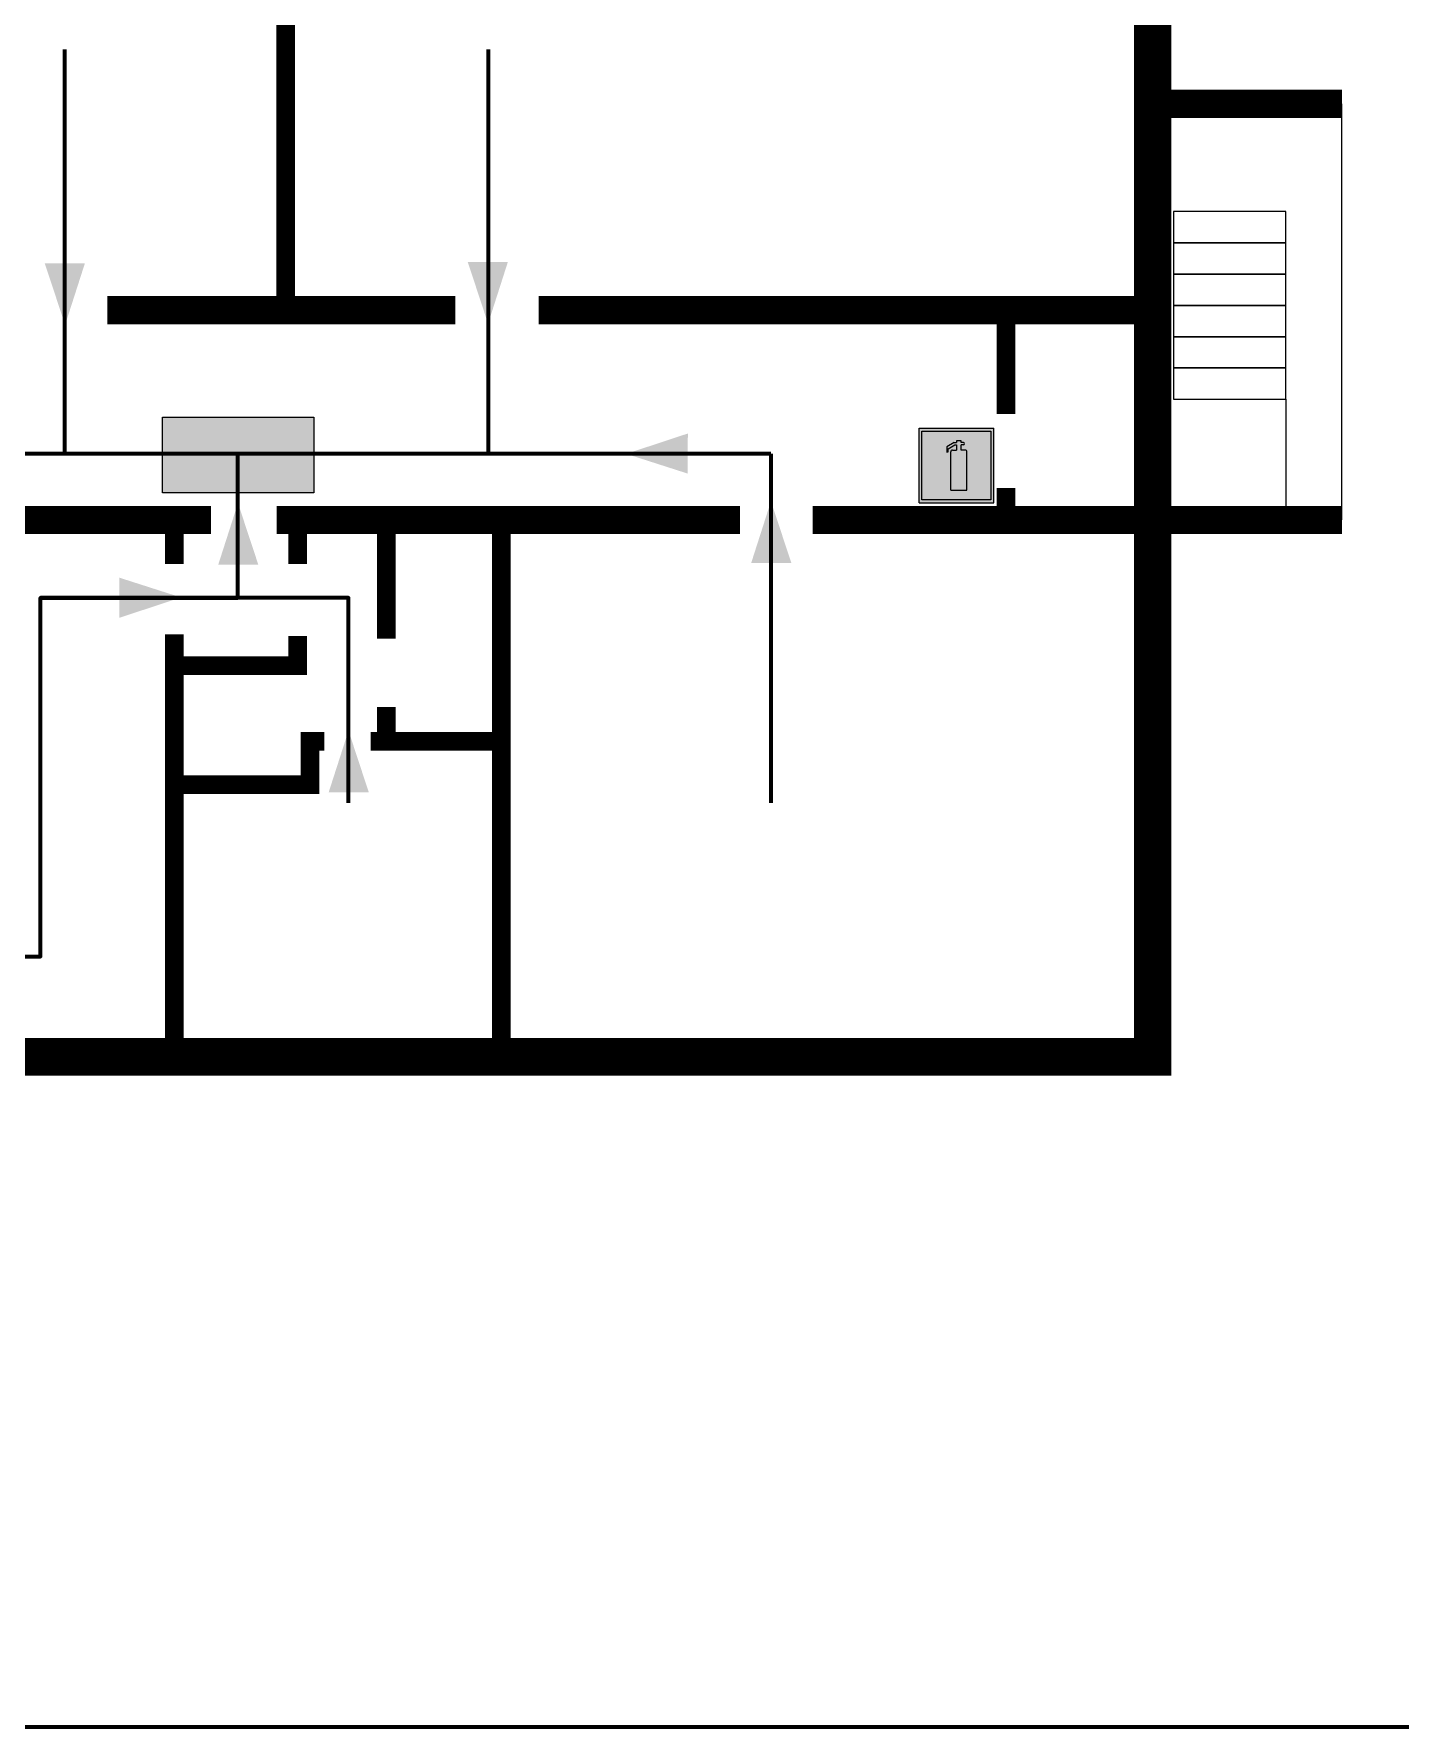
# Model space of a CAD drawing. Header units: millimetres. Extents: x 13810 to 67229, y 12374 to 21950.
# Drawn here: x 23886.7 to 24076.9, y 18687 to 18922.6 of the extents above; entities that cross this region are included whole.
import ezdxf

# ---------------------------------------------------------------- set-up
doc = ezdxf.new("R2010")
doc.units = ezdxf.units.MM
doc.layers.add('План_Штампы', color=7, linetype='Continuous')

# ---------------------------------------------------------------- blocks, each defined once
blk = doc.blocks.new('A$C3AD82952')
at = {"true_color": 0xf5f5ff}
h = blk.add_hatch(color=7, dxfattribs=at)
h.dxf.hatch_style = 1
h.paths.add_polyline_path([(8.21, 8.73, 0.414214), (7.89, 9.05), (7.22, 9.05), (7.22, 9.92), (7.59, 9.92, 1), (7.57, 10.36), (7.22, 10.36), (7.22, 10.6), (6.43, 10.6), (6.43, 10.36), (6.01, 10.36), (4.74, 9.59), (4.74, 8.69), (4.98, 8.73), (4.98, 9.26), (6.12, 9.91), (6.43, 9.91), (6.43, 9.05), (5.76, 9.05, 0.414214), (5.44, 8.73), (5.44, 2.2), (8.21, 2.2)], flags=0)
h.paths.add_polyline_path([(12.8, 12.8), (0, 12.8), (0, 0), (12.8, 0)])
h.paths.add_polyline_path([(0.51, 12.29), (12.29, 12.29), (12.29, 0.51), (0.51, 0.51)], flags=16)
h.paths.add_polyline_path([(4.74, 9.59), (6.01, 10.36), (6.43, 10.36), (6.43, 10.6), (7.22, 10.6), (7.22, 10.36), (7.59, 10.36, -0.94586), (7.59, 9.92), (7.22, 9.92), (7.22, 9.05), (7.89, 9.05, -0.414214), (8.21, 8.73), (8.21, 2.2), (5.44, 2.2), (5.44, 8.73, -0.414214), (5.76, 9.05), (6.43, 9.05), (6.43, 9.91), (6.12, 9.91), (4.98, 9.26), (4.98, 8.73), (4.74, 8.69)], flags=0)
h = blk.add_hatch(color=242)
h.dxf.hatch_style = 1
h.paths.add_polyline_path([(12.29, 12.29), (0.51, 12.29), (0.51, 0.51), (12.29, 0.51)])
h.paths.add_polyline_path([(4.74, 8.69), (4.74, 9.59), (6.01, 10.36), (6.43, 10.36), (6.43, 10.6), (7.22, 10.6), (7.22, 10.36), (7.59, 10.36, -0.94586), (7.59, 9.92), (7.22, 9.92), (7.22, 9.05), (7.89, 9.05, -0.414214), (8.21, 8.73), (8.21, 2.2), (5.44, 2.2), (5.44, 8.73, -0.414214), (5.76, 9.05), (6.43, 9.05), (6.43, 9.91), (6.12, 9.91), (4.98, 9.26), (4.98, 8.73)], flags=16)
h = blk.add_hatch(color=7, dxfattribs=at)
h.dxf.hatch_style = 1
h.paths.add_polyline_path([(8.21, 8.73, 0.414214), (7.89, 9.05), (7.22, 9.05), (7.22, 9.92), (7.59, 9.92, 1), (7.57, 10.36), (7.22, 10.36), (7.22, 10.6), (6.43, 10.6), (6.43, 10.36), (6.01, 10.36), (4.74, 9.59), (4.74, 8.69), (4.98, 8.73), (4.98, 9.26), (6.12, 9.91), (6.43, 9.91), (6.43, 9.05), (5.76, 9.05, 0.414214), (5.44, 8.73), (5.44, 2.2), (8.21, 2.2)])
at = {"color": 242, "lineweight": 5}
for p, q in [((0, 0), (0, 12.8)), ((0, 12.8), (12.8, 12.8)), ((12.8, 0), (12.8, 12.8)), ((6.01, 10.36), (4.74, 9.59)), ((4.74, 9.59), (4.74, 8.69)), ((4.74, 8.69), (4.98, 8.73)), ((4.98, 9.26), (6.12, 9.91)), ((4.98, 8.73), (4.98, 9.26)), ((5.44, 2.2), (5.44, 8.73)), ((5.76, 9.05), (6.43, 9.05)), ((6.01, 10.36), (6.43, 10.36)), ((6.12, 9.91), (6.43, 9.91)), ((7.22, 10.6), (6.43, 10.6)), ((6.43, 10.6), (6.43, 10.36)), ((6.43, 9.91), (6.43, 9.05)), ((7.22, 10.36), (7.22, 10.6)), ((7.59, 10.36), (7.22, 10.36)), ((7.22, 9.05), (7.22, 9.92)), ((7.59, 9.92), (7.22, 9.92)), ((7.89, 9.05), (7.22, 9.05)), ((8.21, 2.2), (8.21, 8.73)), ((0, 0), (12.8, 0)), ((5.44, 2.2), (8.21, 2.2))]:
    blk.add_line(p, q, dxfattribs=at)
blk.add_lwpolyline([(0.51, 12.29), (12.29, 12.29), (12.29, 0.51), (0.51, 0.51)], close=True, dxfattribs=at)
for centre, radius, start, end in [((5.76, 8.73), 0.32, 90, 180), ((7.58, 10.14), 0.223, 273.1875, 86.8125), ((7.89, 8.73), 0.32, 0, 90)]:
    blk.add_arc(centre, radius, start, end, dxfattribs=at)
blk = doc.blocks.new('A$C32E8229D')
at = {"true_color": 0xffffff}
blk.add_hatch(color=7, dxfattribs=at).paths.add_polyline_path([(0, 0), (0, -8), (16, -8), (16, 0)])
h = blk.add_hatch(color=126)
h.paths.add_polyline_path([(0.2, -0.2), (15.8, -0.2), (15.8, -7.8), (0.2, -7.8)])
h.paths.add_polyline_path([(13.49, -2.05), (12.08, -2.05), (11.37, -2.63, 0.162397), (11.29, -2.84), (11.29, -3.63), (10.35, -3.63), (10.35, -4.05), (11.68, -4.05), (11.68, -3.48), (12.26, -4.28), (11.29, -5.1), (11.29, -6.78), (11.85, -6.78), (11.85, -5.44), (12.8, -4.64), (12.8, -5.94), (14.46, -5.94), (14.46, -5.39), (13.45, -5.39), (13.45, -3.97), (12.46, -2.59), (13.15, -2.59), (13.69, -3.34), (14.18, -3)], flags=16)
h.paths.add_polyline_path([(10.74, -1.82, 1), (11.8, -1.82, 1)], flags=16)
h.paths.add_polyline_path([(9.39, -3.59), (5.99, -3.59), (6.56, -3.03), (5.91, -3.03), (5.1, -3.83), (5.91, -4.64), (6.56, -4.64), (5.99, -4.09), (9.39, -4.09)], flags=16)
h.paths.add_polyline_path([(4.29, -1.08), (1.72, -1.08), (1.72, -6.6), (4.29, -6.6)], flags=16)
at = {"color": 126}
blk.add_lwpolyline([(16, -8), (0, -8), (0, 0), (16, 0)], close=True, dxfattribs=at)

msp = doc.modelspace()

# ---------------------------------------------------------------- linework, layer by layer
at = {"color": 2, "lineweight": 100}
msp.add_lwpolyline([(23687.54, 19081.98), (24287.54, 19081.98), (24287.54, 18686.98), (23687.54, 18686.98)], close=True, dxfattribs=at)
at = {"lineweight": 100}
for points, const_width in [([(24042.44, 18859.72), (24042.44, 18957.95), (23773.71, 18957.95)], 5.2), ([(23921.77, 18884.13), (23921.77, 18957.13)], 2.6), ([(24068.77, 18912.84), (24040.81, 18912.84)], 3.9), ([(23945.4, 18884.13), (23896.98, 18884.13)], 3.9), ([(24042.44, 18884.13), (23957, 18884.13)], 3.9), ([(24022.02, 18884.13), (24022.02, 18869.67)], 2.6), ([(23773.71, 18780.24), (24042.44, 18780.24), (24042.44, 18859.72)], 5.2), ([(24022.02, 18859.38), (24022.02, 18855.14)], 2.6), ([(23911.38, 18854.94), (23847.21, 18854.94)], 3.9), ([(23985.02, 18854.94), (23920.54, 18854.94)], 3.9), ([(23923.47, 18854.71), (23923.47, 18848.82)], 2.6), ([(23935.79, 18854.94), (23935.79, 18838.42)], 2.6), ([(23951.79, 18854.94), (23951.79, 18780.59)], 2.6), ([(24068.77, 18854.94), (23995.13, 18854.94)], 3.9), ([(23906.3, 18848.82), (23906.3, 18853.46)], 2.6), ([(23923.47, 18838.8), (23923.47, 18834.66), (23906.3, 18834.66), (23906.3, 18839.05)], 2.6), ([(23906.3, 18834.66), (23906.3, 18779.46), (23906.3, 18818.11), (23925.17, 18818.11), (23925.17, 18824.14), (23927.18, 18824.14)], 2.6), ([(23935.79, 18828.9), (23935.79, 18824.14), (23951.79, 18824.14)], 2.6), ([(23935.79, 18824.14), (23933.6, 18824.14)], 2.6)]:
    msp.add_lwpolyline(points, dxfattribs=dict(at, const_width=const_width))
at = {"color": 126, "lineweight": 100, "true_color": 0x008754}
for points in [[(23891.05, 18864.13), (23891.05, 18920.42)], [(23950.03, 18864.13), (23950.03, 18920.42)], [(23989.29, 18864.13), (23812.46, 18864.13)], [(23930.55, 18815.59), (23930.55, 18844.12), (23887.67, 18844.12), (23915.11, 18844.12), (23915.11, 18864.13)], [(23989.29, 18864.13), (23989.29, 18815.59)], [(23846.05, 18794.19), (23887.67, 18794.19), (23887.67, 18844.12)]]:
    msp.add_lwpolyline(points, dxfattribs=at)
at = {"lineweight": 0}
for points in [[(24068.77, 18854.94), (24068.77, 18912.84)], [(24060.97, 18871.74), (24060.97, 18855.05)]]:
    msp.add_lwpolyline(points, dxfattribs=at)
for points in [[(24060.97, 18897.85), (24045.35, 18897.85), (24045.35, 18893.5), (24060.97, 18893.5)], [(24060.97, 18893.5), (24045.35, 18893.5), (24045.35, 18889.15), (24060.97, 18889.15)], [(24060.97, 18889.15), (24045.35, 18889.15), (24045.35, 18884.8), (24060.97, 18884.8)], [(24060.97, 18884.8), (24045.35, 18884.8), (24045.35, 18880.44), (24060.97, 18880.44)], [(24060.97, 18880.44), (24045.35, 18880.44), (24045.35, 18876.09), (24060.97, 18876.09)], [(24060.97, 18876.09), (24045.35, 18876.09), (24045.35, 18871.74), (24060.97, 18871.74)]]:
    msp.add_lwpolyline(points, close=True, dxfattribs=at)
at = {"layer": 'План_Штампы', "color": 126, "true_color": 0x008754}
for points in [[(23888.26, 18890.65), (23893.84, 18890.64), (23891.09, 18882.08)], [(23947.13, 18890.82), (23952.7, 18890.82), (23949.95, 18882.25)], [(23977.75, 18866.97), (23977.74, 18861.39), (23969.18, 18864.14)], [(23992.15, 18848.97), (23986.57, 18848.97), (23989.32, 18857.54)], [(23917.98, 18848.71), (23912.4, 18848.72), (23915.15, 18857.28)], [(23898.65, 18841.33), (23898.65, 18846.91), (23907.22, 18844.16)], [(23933.35, 18817.05), (23927.77, 18817.05), (23930.53, 18825.62)]]:
    msp.add_solid(points, dxfattribs=at)

# ---------------------------------------------------------------- block references
at = {"xscale": 0.8125, "yscale": 0.8125, "zscale": 0.8125}
msp.add_blockref('A$C3AD82952', (24009.92, 18857.32), dxfattribs=at)
at = {"layer": 'План_Штампы', "color": 126, "true_color": 0x008754, "xscale": 1.316264154004801, "yscale": 1.316264154004801, "zscale": 1.316264154004801, "rotation": 359.9978653237145}
msp.add_blockref('A$C32E8229D', (23904.65, 18869.25), dxfattribs=at)

doc.saveas('drawing.dxf')
